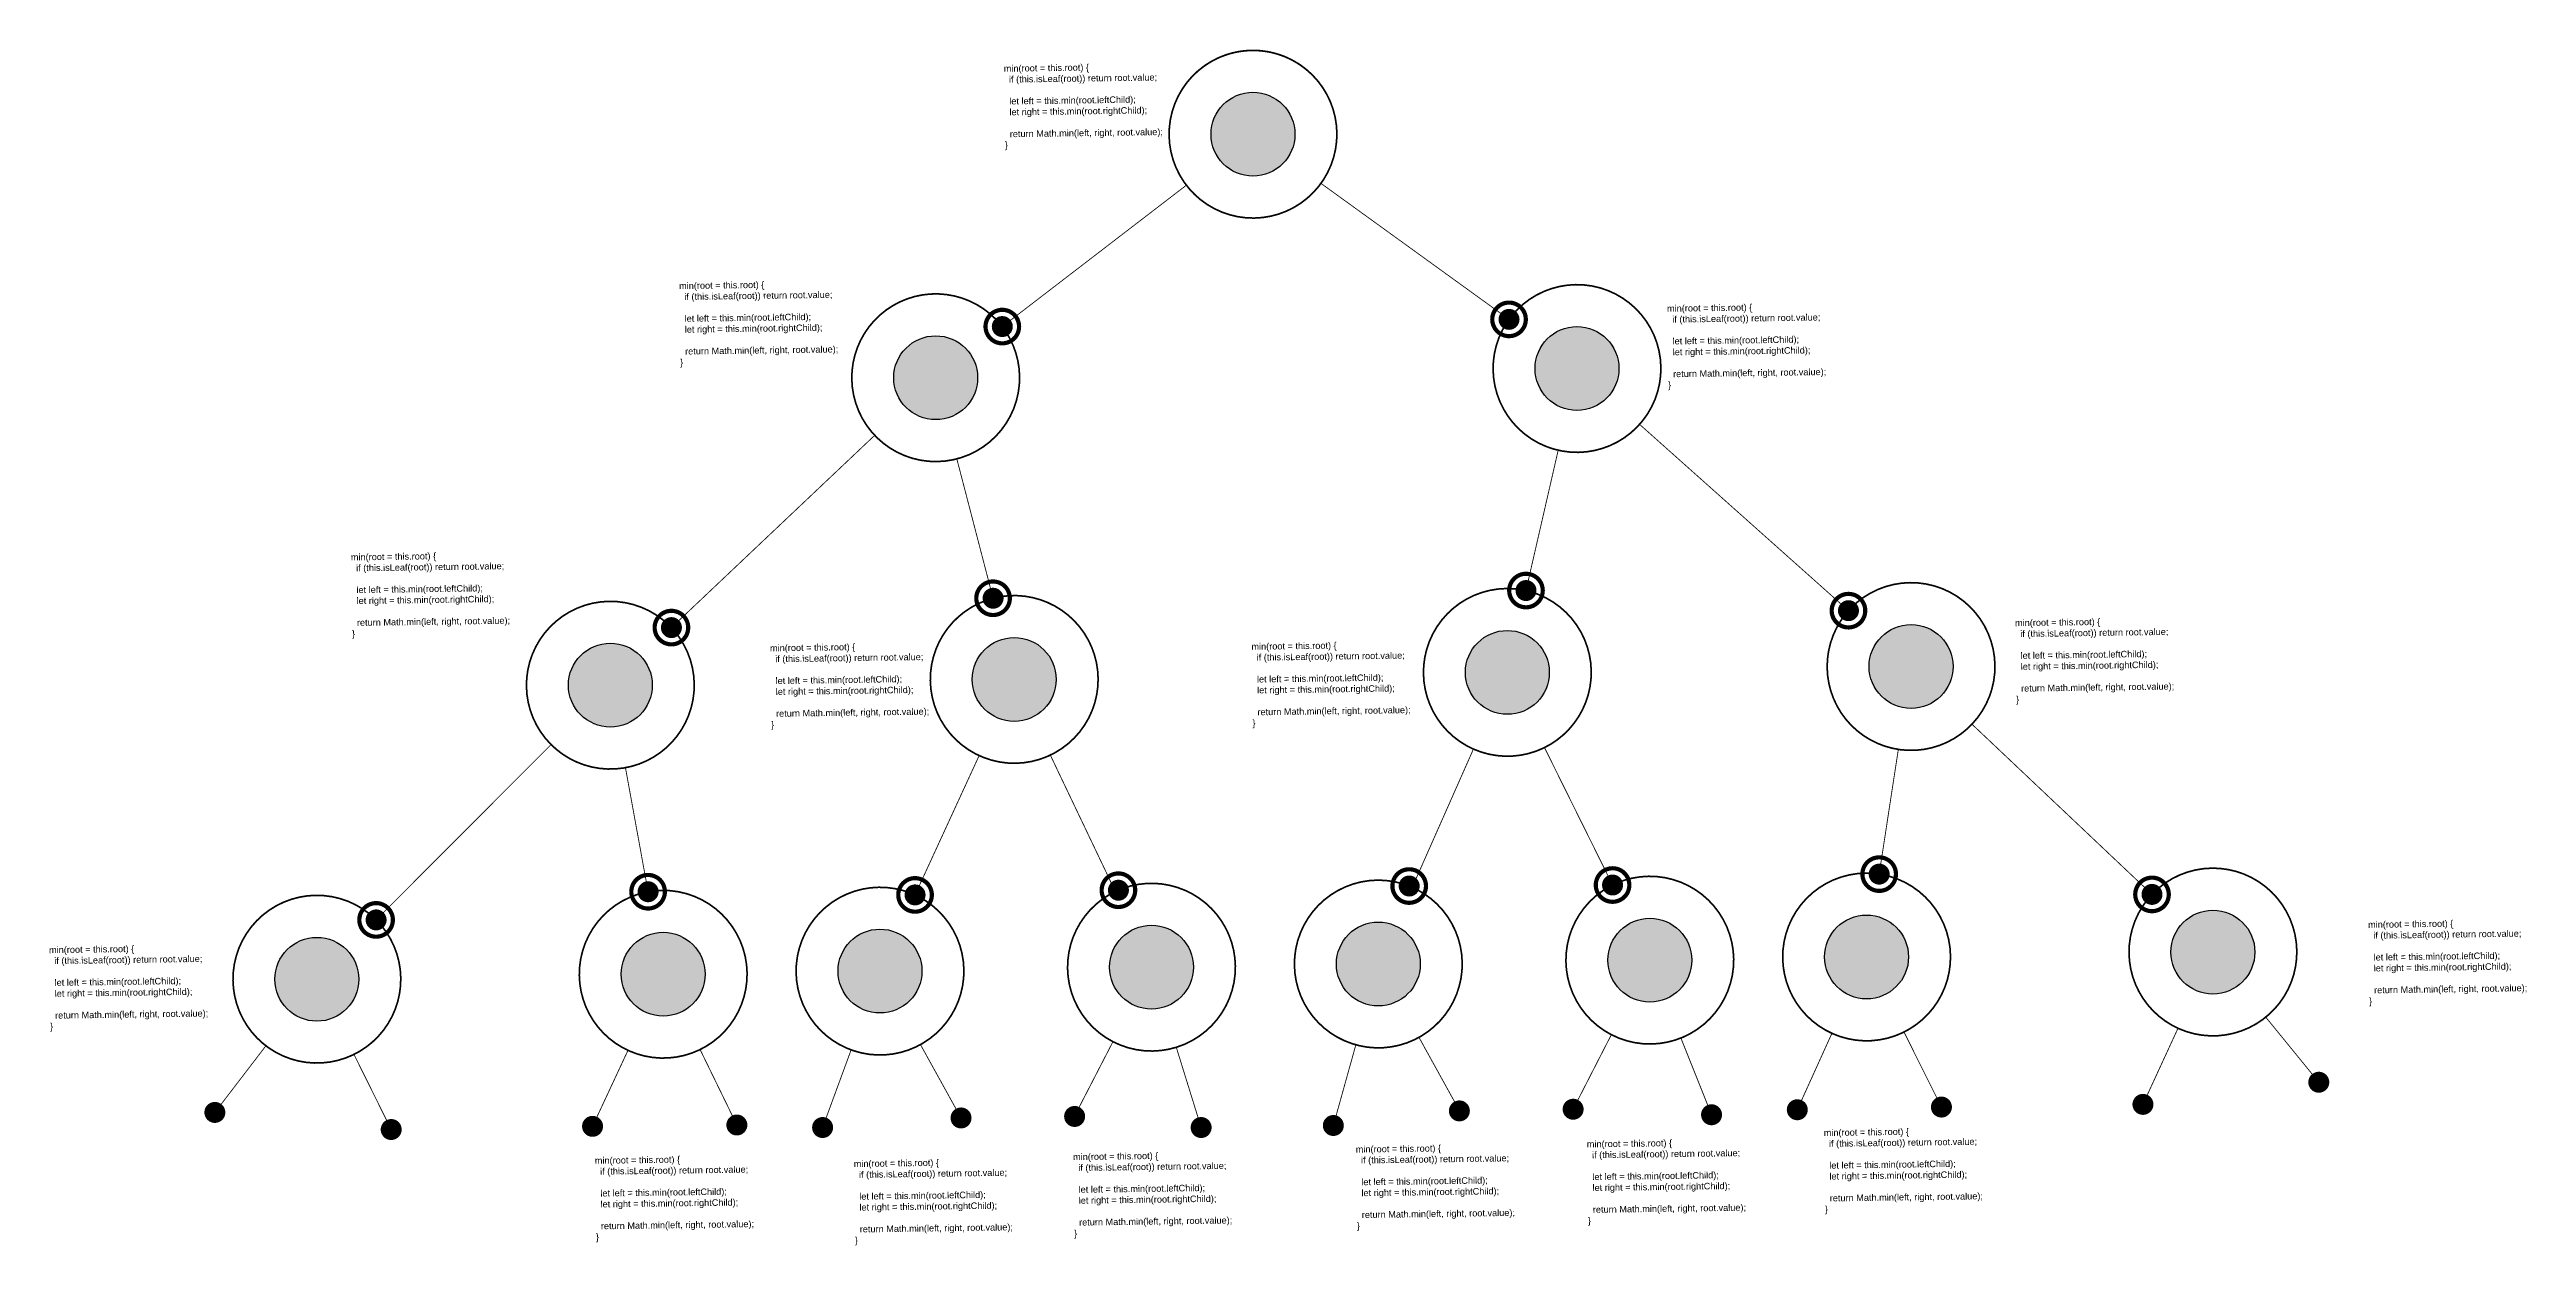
# Model space of a CAD drawing. Header units: millimetres. Extents: x -1100 to 21196, y 133430 to 144863.
# Drawn here: x 4071 to 5547, y 133430 to 134143 of the extents above; entities that cross this region are included whole.
import ezdxf

# ---------------------------------------------------------------- set-up
doc = ezdxf.new("R2010")
doc.units = ezdxf.units.MM
doc.linetypes.add('HIDDEN2', pattern=[4.7625, 3.175, -1.5875])
doc.styles.get("Standard").update_dxf_attribs({"font": 'arial.ttf'})

# ---------------------------------------------------------------- blocks, each defined once
blk = doc.blocks.new('fgsdfg')
at = {"color": 152, "true_color": 0x2776bb, "const_width": 50}
for points in [[(200, 0, 1), (-200, 0)], [(200, 0, -1), (-200, 0)]]:
    blk.add_lwpolyline(points, format="xyb", dxfattribs=at)
blk = doc.blocks.new('tghfgh')
at = {"true_color": 0xf8991e}
h = blk.add_hatch(color=30, dxfattribs=at)
h.dxf.hatch_style = 1
h.paths.add_polyline_path([(-100, 0, 1), (100, 0, 1)])
at = {"color": 30, "true_color": 0xf8991e, "const_width": 50}
for points in [[(100, 0, 1), (-100, 0)], [(100, 0, -1), (-100, 0)]]:
    blk.add_lwpolyline(points, format="xyb", dxfattribs=at)

msp = doc.modelspace()

# ---------------------------------------------------------------- hatches: boundary and pattern name
at = {"true_color": 0xddb3d4}
h = msp.add_hatch(color=254, dxfattribs=at)
h.dxf.hatch_style = 1
h.paths.add_polyline_path([(4763.1, 134092.9, 1), (4813.1, 134092.9, 1)])
h = msp.add_hatch(color=254, dxfattribs=at)
h.dxf.hatch_style = 1
h.paths.add_polyline_path([(4763.1, 134092.9, 1), (4813.1, 134092.9, 1)])
h = msp.add_hatch(color=254, dxfattribs=at)
h.dxf.hatch_style = 1
h.paths.add_polyline_path([(4574, 133947.7, 1), (4624, 133947.7, 1)])
h = msp.add_hatch(color=254, dxfattribs=at)
h.dxf.hatch_style = 1
h.paths.add_polyline_path([(4956.2, 133953.2, 1), (5006.2, 133953.2, 1)])
h = msp.add_hatch(color=254, dxfattribs=at)
h.dxf.hatch_style = 1
h.paths.add_polyline_path([(4380.1, 133764.4, 1), (4430.1, 133764.4, 1)])
h = msp.add_hatch(color=254, dxfattribs=at)
h.dxf.hatch_style = 1
h.paths.add_polyline_path([(4620.8, 133767.8, 1), (4670.8, 133767.8, 1)])
h = msp.add_hatch(color=254, dxfattribs=at)
h.dxf.hatch_style = 1
h.paths.add_polyline_path([(4914.7, 133772, 1), (4964.7, 133772, 1)])
h = msp.add_hatch(color=254, dxfattribs=at)
h.dxf.hatch_style = 1
h.paths.add_polyline_path([(5155.3, 133775.5, 1), (5205.3, 133775.5, 1)])
h = msp.add_hatch(color=254, dxfattribs=at)
h.dxf.hatch_style = 1
h.paths.add_polyline_path([(4999.6, 133600.4, 1), (5049.6, 133600.4, 1)])
h = msp.add_hatch(color=254, dxfattribs=at)
h.dxf.hatch_style = 1
h.paths.add_polyline_path([(5128.8, 133602.3, 1), (5178.8, 133602.3, 1)])
h = msp.add_hatch(color=254, dxfattribs=at)
h.dxf.hatch_style = 1
h.paths.add_polyline_path([(5335.2, 133605.2, 1), (5385.2, 133605.2, 1)])
h = msp.add_hatch(color=254, dxfattribs=at)
h.dxf.hatch_style = 1
h.paths.add_polyline_path([(4205.2, 133589, 1), (4255.2, 133589, 1)])
h = msp.add_hatch(color=254, dxfattribs=at)
h.dxf.hatch_style = 1
h.paths.add_polyline_path([(4411.6, 133592, 1), (4461.6, 133592, 1)])
h = msp.add_hatch(color=254, dxfattribs=at)
h.dxf.hatch_style = 1
h.paths.add_polyline_path([(4540.8, 133593.9, 1), (4590.8, 133593.9, 1)])
h = msp.add_hatch(color=254, dxfattribs=at)
h.dxf.hatch_style = 1
h.paths.add_polyline_path([(4702.6, 133596.2, 1), (4752.6, 133596.2, 1)])
h = msp.add_hatch(color=254, dxfattribs=at)
h.dxf.hatch_style = 1
h.paths.add_polyline_path([(4837.8, 133598.1, 1), (4887.8, 133598.1, 1)])

# ---------------------------------------------------------------- linework, layer by layer
for points in [[(4738.1, 134092.2, 1, 1, -1), (4838.1, 134093.6, 1, 1, 1)], [(4738.1, 134092.2, 1, 1, 1), (4838.1, 134093.6, 1, 1, -1)]]:
    msp.add_lwpolyline(points, format="xyseb", close=True)
at = {"color": 51, "true_color": 0xf7f281, "const_width": 0.5}
for points in [[(4748.4, 134062.5), (4638.7, 133978.2)], [(4828.6, 134063.6), (4940.7, 133982.5)], [(4562.7, 133913.4), (4441.5, 133798.7)], [(5018.5, 133919.9), (5143, 133808.8)], [(4611.6, 133899.3), (4633.2, 133816.2)], [(4970, 133904.5), (4950.8, 133820.8)], [(4369.8, 133729), (4265.5, 133624.4)], [(5216.6, 133741.1), (5323.9, 133639.6)], [(4414.1, 133715.2), (4427.6, 133641.2)], [(4624.9, 133722.4), (4586.7, 133639.3)], [(4667.3, 133722.7), (4706.1, 133641.3)], [(4919.5, 133726.3), (4883, 133643.8)], [(4961.8, 133727.2), (5002.4, 133645.2)], [(5172.7, 133726), (5161.3, 133651.7)]]:
    msp.add_lwpolyline(points, dxfattribs=at)
at = {"const_width": 1}
for points in [[(4649, 133948.4, 1), (4549, 133947)], [(4931.2, 133952.5, -1), (5031.2, 133953.9)], [(4931.2, 133952.5, 1), (5031.2, 133953.9)], [(4649, 133948.4, -1), (4549, 133947)], [(4695.8, 133768.5, 1), (4595.8, 133767.1)], [(4889.7, 133771.3, -1), (4989.7, 133772.7)], [(5130.3, 133774.8, -1), (5230.3, 133776.2)], [(4455.1, 133765.1, 1), (4355.1, 133763.6)], [(4889.7, 133771.3, 1), (4989.7, 133772.7)], [(5130.3, 133774.8, 1), (5230.3, 133776.2)], [(4455.1, 133765.1, -1), (4355.1, 133763.6)], [(4695.8, 133768.5, -1), (4595.8, 133767.1)], [(5310.2, 133604.5, -1), (5410.2, 133606)], [(4486.6, 133592.7, 1), (4386.6, 133591.3)], [(4615.8, 133594.6, 1), (4515.8, 133593.1)], [(4777.6, 133596.9, 1), (4677.6, 133595.5)], [(4812.8, 133597.4, -1), (4912.8, 133598.8)], [(4974.6, 133599.7, -1), (5074.6, 133601.1)], [(5103.8, 133601.6, -1), (5203.8, 133603)], [(4280.2, 133589.8, 1), (4180.2, 133588.3)], [(4777.6, 133596.9, -1), (4677.6, 133595.5)], [(4812.8, 133597.4, 1), (4912.8, 133598.8)], [(4974.6, 133599.7, 1), (5074.6, 133601.1)], [(5103.8, 133601.6, 1), (5203.8, 133603)], [(5310.2, 133604.5, 1), (5410.2, 133606)], [(4280.2, 133589.8, -1), (4180.2, 133588.3)], [(4486.6, 133592.7, -1), (4386.6, 133591.3)], [(4615.8, 133594.6, -1), (4515.8, 133593.1)]]:
    msp.add_lwpolyline(points, format="xyb", dxfattribs=at)
at = {"color": 51, "linetype": 'HIDDEN2', "ltscale": 50, "true_color": 0xf7f281, "const_width": 0.5}
for points in [[(5391.7, 133566.4), (5423.3, 133527.6)], [(4704.6, 133551.7), (4681.7, 133507.3)], [(4887, 133554.4), (4911.2, 133510.6)], [(5001.7, 133556), (4978.9, 133511.5)], [(5043.1, 133554), (5061.4, 133508.2)], [(5133.1, 133556.7), (5112.5, 133511.2)], [(5176.1, 133557.5), (5198.4, 133512.8)], [(5339.4, 133559.8), (5318.5, 133514.4)], [(4199.8, 133549.3), (4169.4, 133509.6)], [(4252.3, 133544.2), (4274.5, 133499.4)], [(4415.6, 133546.6), (4394.5, 133501.3)], [(4458.6, 133547.1), (4480.5, 133502.1)], [(4548.6, 133546.9), (4531.6, 133500.6)], [(4589.9, 133550.1), (4614.1, 133506.3)], [(4742.4, 133548.4), (4757.2, 133500.6)], [(4849.4, 133549.9), (4836, 133501.8)]]:
    msp.add_lwpolyline(points, dxfattribs=at)
at = {"color": 254, "true_color": 0xddb3d4}
for centre in [(4788.1, 134092.9), (4788.1, 134092.9), (4599, 133947.7), (4981.2, 133953.2), (4405.1, 133764.4), (4645.8, 133767.8), (4939.7, 133772), (5180.3, 133775.5), (5024.6, 133600.4), (5153.8, 133602.3), (5360.2, 133605.2), (4230.2, 133589), (4436.6, 133592), (4565.8, 133593.9), (4727.6, 133596.2), (4862.8, 133598.1)]:
    msp.add_circle(centre, 25, dxfattribs=at)

# ---------------------------------------------------------------- block references
at = {"color": 30, "true_color": 0xf8991e}
for p, xscale, yscale, zscale, rotation in [((4638.7, 133978.2), 0.05000514043477499, 0.05000514043477499, 0.05000514043477499, 0.8215499083344672), ((4940.7, 133982.5), -0.05000514043477499, 0.050005140434775, 0.050005140434775, 0.8215499083344914), ((4950.8, 133820.8), -0.05000514043477499, 0.050005140434775, 0.050005140434775, 0.8215499083344914), ((4633.2, 133816.2), 0.05000514043477499, 0.05000514043477499, 0.05000514043477499, 0.8215499083344672), ((5143, 133808.8), -0.05000514043477499, 0.050005140434775, 0.050005140434775, 0.8215499083344914), ((4441.5, 133798.7), 0.05000514043477499, 0.05000514043477499, 0.05000514043477499, 0.8215499083344672), ((4881.2, 133644.6), -0.05000514043477499, 0.050005140434775, 0.050005140434775, 0.8215499083344914), ((5002.4, 133645.2), -0.05000514043477499, 0.050005140434775, 0.050005140434775, 0.8215499083344914), ((5161.3, 133651.7), -0.05000514043477499, 0.050005140434775, 0.050005140434775, 0.8215499083344914), ((4427.6, 133641.2), 0.05000514043477499, 0.05000514043477499, 0.05000514043477499, 0.8215499083344672), ((4586.7, 133639.3), 0.05000514043477499, 0.05000514043477499, 0.05000514043477499, 0.8215499083344672), ((4707.9, 133642.1), 0.05000514043477499, 0.05000514043477499, 0.05000514043477499, 0.8215499083344672), ((5323.9, 133639.6), -0.05000514043477499, 0.050005140434775, 0.050005140434775, 0.8215499083344914), ((4265.5, 133624.4), 0.05000514043477499, 0.05000514043477499, 0.05000514043477499, 0.8215499083344672)]:
    msp.add_blockref('fgsdfg', p, dxfattribs=dict(at, xscale=xscale, yscale=yscale, zscale=zscale, rotation=rotation))
for p, xscale, yscale, zscale, rotation in [((4638.7, 133978.2), 0.05000514043477499, 0.05000514043477499, 0.05000514043477499, 0.8215499083344672), ((4940.7, 133982.5), -0.05000514043477499, 0.050005140434775, 0.050005140434775, 0.8215499083344914), ((4633.2, 133816.2), 0.05000514043477499, 0.05000514043477499, 0.05000514043477499, 0.8215499083344672), ((4950.8, 133820.8), -0.05000514043477499, 0.050005140434775, 0.050005140434775, 0.8215499083344914), ((4441.5, 133798.7), 0.05000514043477499, 0.05000514043477499, 0.05000514043477499, 0.8215499083344672), ((5143, 133808.8), -0.05000514043477499, 0.050005140434775, 0.050005140434775, 0.8215499083344914), ((5161.3, 133651.7), -0.05000514043477499, 0.050005140434775, 0.050005140434775, 0.8215499083344914), ((4427.6, 133641.2), 0.05000514043477499, 0.05000514043477499, 0.05000514043477499, 0.8215499083344672), ((4586.7, 133639.3), 0.05000514043477499, 0.05000514043477499, 0.05000514043477499, 0.8215499083344672), ((4707.9, 133642.1), 0.05000514043477499, 0.05000514043477499, 0.05000514043477499, 0.8215499083344672), ((4881.2, 133644.6), -0.05000514043477499, 0.050005140434775, 0.050005140434775, 0.8215499083344914), ((5002.4, 133645.2), -0.05000514043477499, 0.050005140434775, 0.050005140434775, 0.8215499083344914), ((5323.9, 133639.6), -0.05000514043477499, 0.050005140434775, 0.050005140434775, 0.8215499083344914), ((4265.5, 133624.4), 0.05000514043477499, 0.05000514043477499, 0.05000514043477499, 0.8215499083344672), ((5423.3, 133527.6), -0.05000514043477499, 0.050005140434775, 0.050005140434775, 0.8215499083344914), ((4169.4, 133509.6), 0.05000514043477499, 0.05000514043477499, 0.05000514043477499, 0.8215499083344672), ((4394.5, 133501.3), 0.05000514043477499, 0.05000514043477499, 0.05000514043477499, 0.8215499083344672), ((4480.5, 133502.1), 0.05000514043477499, 0.05000514043477499, 0.05000514043477499, 0.8215499083344672), ((4614.1, 133506.3), 0.05000514043477499, 0.05000514043477499, 0.05000514043477499, 0.8215499083344672), ((4681.8, 133507.2), 0.05000514043477499, 0.05000514043477499, 0.05000514043477499, 0.8215499083344672), ((4836, 133501.8), -0.05000514043477499, 0.050005140434775, 0.050005140434775, 0.8215499083344914), ((4911.1, 133510.5), -0.05000514043477499, 0.050005140434775, 0.050005140434775, 0.8215499083344914), ((4978.9, 133511.5), -0.05000514043477499, 0.050005140434775, 0.050005140434775, 0.8215499083344914), ((5061.4, 133508.2), -0.05000514043477499, 0.050005140434775, 0.050005140434775, 0.8215499083344914), ((5112.5, 133511.2), -0.05000514043477499, 0.050005140434775, 0.050005140434775, 0.8215499083344914), ((5198.4, 133512.8), -0.05000514043477499, 0.050005140434775, 0.050005140434775, 0.8215499083344914), ((5318.5, 133514.4), -0.05000514043477499, 0.050005140434775, 0.050005140434775, 0.8215499083344914), ((4274.5, 133499.4), 0.05000514043477499, 0.05000514043477499, 0.05000514043477499, 0.8215499083344672), ((4531.6, 133500.6), 0.05000514043477499, 0.05000514043477499, 0.05000514043477499, 0.8215499083344672), ((4757.2, 133500.6), 0.05000514043477499, 0.05000514043477499, 0.05000514043477499, 0.8215499083344672)]:
    msp.add_blockref('tghfgh', p, dxfattribs=dict(xscale=xscale, yscale=yscale, zscale=zscale, rotation=rotation))

# ---------------------------------------------------------------- texts
at = {"char_height": 3.907, "width": 101.721, "attachment_point": 1, "rotation": 0.8215}
for s, insert in [('  min(root = this.root) \\{\\P  {\\C251;\\c6710371;  if (this.isLeaf(root)) return root.value;\\P}\\P  {\\C240;\\c2367469;  let left = this.min(root.leftChild);\\P}    {\\C240;\\c2367469;let right = this.min(root.rightChild);\\P}\\P   {\\C240;\\c2367469; return Math.min(left, right, root.value);\\P}  \\}', (4636.5, 134134)), ('  min(root = this.root) \\{\\P  {\\C251;\\c6710371;  if (this.isLeaf(root)) return root.value;\\P}\\P  {\\C240;\\c2367469;  let left = this.min(root.leftChild);\\P}    {\\C240;\\c2367469;let right = this.min(root.rightChild);\\P}\\P   {\\C240;\\c2367469; return Math.min(left, right, root.value);\\P}  \\}', (4443, 134004.4)), ('  min(root = this.root) \\{\\P  {\\C251;\\c6710371;  if (this.isLeaf(root)) return root.value;\\P}\\P  {\\C240;\\c2367469;  let left = this.min(root.leftChild);\\P}    {\\C240;\\c2367469;let right = this.min(root.rightChild);\\P}\\P   {\\C240;\\c2367469; return Math.min(left, right, root.value);\\P}  \\}', (5031.8, 133990.9)), ('  min(root = this.root) \\{\\P  {\\C251;\\c6710371;  if (this.isLeaf(root)) return root.value;\\P}\\P  {\\C240;\\c2367469;  let left = this.min(root.leftChild);\\P}    {\\C240;\\c2367469;let right = this.min(root.rightChild);\\P}\\P   {\\C240;\\c2367469; return Math.min(left, right, root.value);\\P}  \\}', (4247.4, 133842.6)), ('  min(root = this.root) \\{\\P  {\\C251;\\c6710371;  if (this.isLeaf(root)) return root.value;\\P}\\P  {\\C240;\\c2367469;  let left = this.min(root.leftChild);\\P}    {\\C240;\\c2367469;let right = this.min(root.rightChild);\\P}\\P   {\\C240;\\c2367469; return Math.min(left, right, root.value);\\P}  \\}', (5239.2, 133803.4)), ('  min(root = this.root) \\{\\P  {\\C251;\\c6710371;  if (this.isLeaf(root)) return root.value;\\P}\\P  {\\C240;\\c2367469;  let left = this.min(root.leftChild);\\P}    {\\C240;\\c2367469;let right = this.min(root.rightChild);\\P}\\P   {\\C240;\\c2367469; return Math.min(left, right, root.value);\\P}  \\}', (4497.2, 133788.4)), ('  min(root = this.root) \\{\\P  {\\C251;\\c6710371;  if (this.isLeaf(root)) return root.value;\\P}\\P  {\\C240;\\c2367469;  let left = this.min(root.leftChild);\\P}    {\\C240;\\c2367469;let right = this.min(root.rightChild);\\P}\\P   {\\C240;\\c2367469; return Math.min(left, right, root.value);\\P}  \\}', (4784.1, 133789.3)), ('  min(root = this.root) \\{\\P  {\\C251;\\c6710371;  \\C240;\\c2367469;if (this.isLeaf(root)) return root.value;\\C251;\\c6710371;\\P}\\P  {\\C240;\\c2367469;  \\C251;\\c6710371;let left = this.min(root.leftChild);\\C240;\\c2367469;\\P}    let right = this.min(root.rightChild);\\P\\P    return Math.min(left, right, root.value);\\P  \\}', (5449.6, 133623.5)), ('  min(root = this.root) \\{\\P  {\\C251;\\c6710371;  \\C240;\\c2367469;if (this.isLeaf(root)) return root.value;\\C251;\\c6710371;\\P}\\P  {\\C240;\\c2367469;  \\C251;\\c6710371;let left = this.min(root.leftChild);\\C240;\\c2367469;\\P}    let right = this.min(root.rightChild);\\P\\P    return Math.min(left, right, root.value);\\P  \\}', (4067.5, 133608.4)), ('  min(root = this.root) \\{\\P  {\\C251;\\c6710371;  \\C240;\\c2367469;if (this.isLeaf(root)) return root.value;\\C251;\\c6710371;\\P}\\P  {\\C240;\\c2367469;  \\C251;\\c6710371;let left = this.min(root.leftChild);\\C240;\\c2367469;\\P}    let right = this.min(root.rightChild);\\P\\P    return Math.min(left, right, root.value);\\P  \\}', (4984, 133492.6)), ('  min(root = this.root) \\{\\P  {\\C251;\\c6710371;  \\C240;\\c2367469;if (this.isLeaf(root)) return root.value;\\C251;\\c6710371;\\P}\\P  {\\C240;\\c2367469;  \\C251;\\c6710371;let left = this.min(root.leftChild);\\C240;\\c2367469;\\P}    let right = this.min(root.rightChild);\\P\\P    return Math.min(left, right, root.value);\\P  \\}', (5125.2, 133499.4)), ('  min(root = this.root) \\{\\P  {\\C251;\\c6710371;  \\C240;\\c2367469;if (this.isLeaf(root)) return root.value;\\C251;\\c6710371;\\P}\\P  {\\C240;\\c2367469;  \\C251;\\c6710371;let left = this.min(root.leftChild);\\C240;\\c2367469;\\P}    let right = this.min(root.rightChild);\\P\\P    return Math.min(left, right, root.value);\\P  \\}', (4392.8, 133482.8)), ('  min(root = this.root) \\{\\P  {\\C251;\\c6710371;  \\C240;\\c2367469;if (this.isLeaf(root)) return root.value;\\C251;\\c6710371;\\P}\\P  {\\C240;\\c2367469;  \\C251;\\c6710371;let left = this.min(root.leftChild);\\C240;\\c2367469;\\P}    let right = this.min(root.rightChild);\\P\\P    return Math.min(left, right, root.value);\\P  \\}', (4547.1, 133480.9)), ('  min(root = this.root) \\{\\P  {\\C251;\\c6710371;  \\C240;\\c2367469;if (this.isLeaf(root)) return root.value;\\C251;\\c6710371;\\P}\\P  {\\C240;\\c2367469;  \\C251;\\c6710371;let left = this.min(root.leftChild);\\C240;\\c2367469;\\P}    let right = this.min(root.rightChild);\\P\\P    return Math.min(left, right, root.value);\\P  \\}', (4677.8, 133485)), ('  min(root = this.root) \\{\\P  {\\C251;\\c6710371;  \\C240;\\c2367469;if (this.isLeaf(root)) return root.value;\\C251;\\c6710371;\\P}\\P  {\\C240;\\c2367469;  \\C251;\\c6710371;let left = this.min(root.leftChild);\\C240;\\c2367469;\\P}    let right = this.min(root.rightChild);\\P\\P    return Math.min(left, right, root.value);\\P  \\}', (4846.3, 133489.5))]:
    msp.add_mtext(s, dxfattribs=dict(at, insert=insert))

doc.saveas('drawing.dxf')
